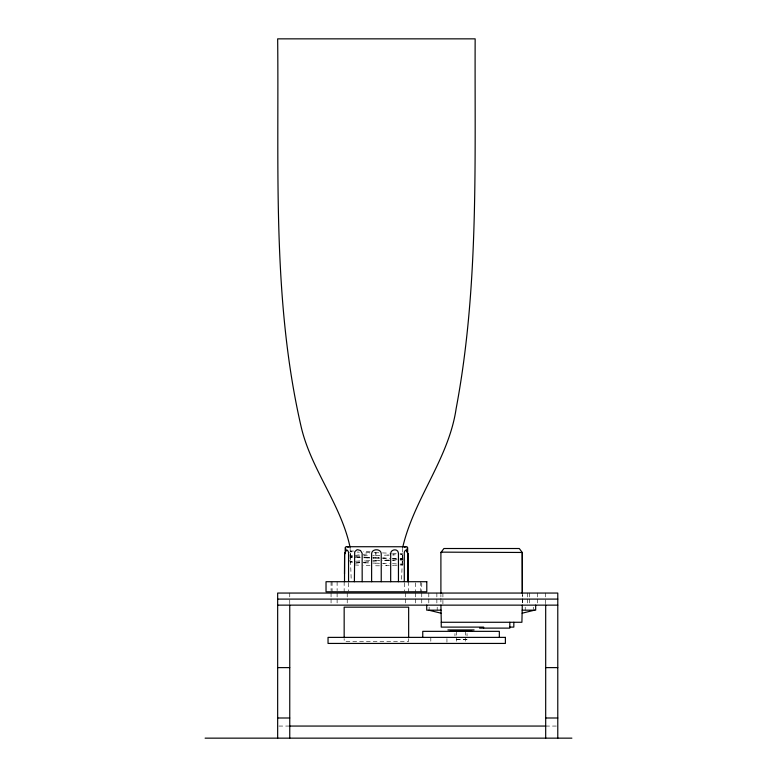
<?xml version="1.0" encoding="UTF-8"?>
<svg xmlns="http://www.w3.org/2000/svg" width="777" height="777" viewBox="0 0 777 777"><rect width="100%" height="100%" fill="white"/><g stroke="black" fill="none" stroke-linecap="round" stroke-linejoin="round"><path stroke-width="0.58" stroke-dasharray="3.88 2.91" d="M401.631 579.283L402.739 547.251M349.708 555.273L350.738 553.7L349.699 552.466M349.708 560.722L350.689 558.886M375.815 555.477L375.951 552.787L375.815 555.477L372.766 555.574M402.165 561.606L402.311 562.733M402.156 556.186L402.651 555.613M402.156 561.625L403.137 560.644L402.632 561.072M402.243 556.002L402.311 557.284M402.632 555.633L402.904 555.4M352.632 555.837L349.708 556.118M355.332 555.38L360.033 554.739M355.497 563.267L360.227 562.626M363.112 554.38L369.881 553.651M363.325 562.266L364.131 562.169M364.957 562.082L370.124 561.538M372.805 561.266L379.487 560.8L378.875 560.819M350.106 551.068L351.039 551M350.106 556.517L351.039 556.439M401.554 559.498L403.146 559.362L401.816 559.158M402.748 564.84L401.554 564.937M402.748 554.399L400.048 554.584M402.748 559.838L400.048 560.032M352.486 561.353L349.708 561.557M351.039 556.002L350.544 556.041M351.039 561.441L350.544 561.48M401.554 554.496L400.99 554.535M401.554 559.935L400.99 559.974M351.301 550.98L353.661 551.029M351.301 556.419L352.166 556.361M400.048 559.595L401.554 559.498M400.048 565.034L401.554 564.937M351.864 555.943L351.301 555.982M351.864 561.382L351.301 561.421M355.361 556.196L360.363 555.982M355.361 561.198L360.363 560.994M397.086 559.741L394.434 559.858M397.086 565.18L394.434 565.297M392.987 554.914L395.347 554.817M358.896 561.052L359.868 561.004M393.958 559.877L392.492 559.935M392.987 560.353L395.347 560.256M393.958 565.316L392.492 565.374M359.372 556.021L359.868 556.002M392.492 554.933L393.958 554.875M392.492 560.372L393.958 560.314M363.49 555.876L369.774 555.662M364.588 555.837L365.141 555.817M387.713 555.099L389.364 555.04M369.774 560.673L363.49 560.877M389.364 560.042L382.488 560.266M387.713 560.538L389.364 560.479L388.811 560.499M389.364 565.481L382.488 565.714M388.267 555.079L382.488 555.264M364.588 560.839L365.151 560.819M388.267 560.518L382.488 560.712M372.766 560.576L375.815 560.479M379.477 560.363L375.194 560.499M379.477 565.811L372.756 565.763M375.815 555.477L379.487 555.361L378.875 555.38M386.014 560.159L386.577 560.139M386.014 565.598L386.577 565.578M278.865 726.058L289.753 726.058M545.687 726.058L556.575 726.058M369.774 552.525L363.49 552.321M375.815 552.719L373.97 552.661M382.488 552.923L389.364 553.156M375.815 557.721L379.487 557.837M382.488 557.925L389.364 558.158M369.774 557.964L366.841 557.876M372.766 558.061L373.97 558.1M375.815 558.158L373.368 558.08M379.477 558.274L375.815 558.158M382.488 558.372L389.364 558.595M375.815 563.16L379.487 563.276M382.488 563.374L389.364 563.597M367.997 557.478L368.589 557.497M383.673 557.964L384.265 557.983M365.151 562.82L364.588 562.801L369.774 562.975M367.997 562.917L368.589 562.937M383.673 563.412L384.265 563.422M363.49 557.76L367.424 557.896M359.372 552.165L357.051 552.078M375.815 552.719L378.865 552.816M372.766 557.624L375.815 557.721M378.263 557.799L378.875 557.818M392.492 558.274L397.086 558.459M359.372 562.616L359.868 562.635M372.766 563.063L375.815 563.16M392.492 563.713L397.086 563.898M392.492 553.263L396.231 553.418M369.774 557.536L363.49 557.323M357.051 557.517L360.363 557.653M392.492 558.702L397.086 558.896M363.49 562.762L365.705 562.839M356.187 557.478L355.361 557.439M370.153 551.806L363.277 551.524M355.769 557.022L360.363 557.206M355.769 562.461L360.363 562.655M370.046 565.656L363.18 565.374M400.048 553.603L401.554 553.7M400.048 559.052L401.554 559.139M400.048 564.053L401.554 564.141M358.605 565.161L355.312 564.986M350.106 556.682L352.476 556.856M350.106 562.121L352.476 562.295M352.166 551.825L350.106 551.68M352.476 557.294L350.106 557.119M351.864 551.806L351.301 551.777M351.864 557.255L351.301 557.216M401.554 558.702L400.048 558.605M401.816 553.719L402.748 553.797M403.146 558.838L400.99 558.663M403.146 564.277L400.99 564.112M402.311 558.76L401.816 558.721M402.311 564.199L401.816 564.16M403.146 557.993L402.389 557.362M403.146 563.442L402.389 562.801M349.699 557.905L350.699 558.906M350.077 547.251L351.185 579.283M545.687 593.055L545.687 605.137M537.626 593.055L537.626 597.892M537.626 599.096L537.626 603.933M533.275 607.158L533.275 609.168M529.564 593.055L529.564 597.892M529.564 599.096L529.564 603.933M527.554 593.055L527.554 597.892M527.554 599.096L527.554 603.933M525.213 607.158L525.213 610.178M522.309 596.94L522.309 594.531L522.309 604.137L522.309 598.135M467.026 633.556L467.026 635.974M465.559 631.342L465.559 636.178M465.559 637.383L465.559 642.22M456.546 631.342L456.546 636.178M456.546 637.383L456.546 642.22M454.953 633.556L454.953 635.974M446.94 638.597L446.94 642.22M442.909 593.055L442.909 597.892M442.909 600.3L442.909 603.933M440.899 594.531L440.899 596.94M440.899 598.135L440.899 604.137M437.189 607.158L437.189 610.178M436.868 593.055L436.868 597.892M436.868 599.096L436.868 603.933M430.817 637.383L430.817 642.22M429.127 607.158L429.127 609.168M428.807 593.055L428.807 597.892M428.807 599.096L428.807 603.933M421.746 582.828L421.746 591.783M421.756 593.055L421.756 597.892M421.756 599.096L421.756 603.933M420.745 581.711L420.745 591.783M415.705 582.828L415.705 591.783M415.705 593.055L415.705 597.892M415.705 599.096L415.705 603.933M408.663 581.711L408.663 591.783M408.653 639.053L408.653 641.413L344.162 641.413L344.162 639.053M405.594 593.055L405.594 597.892M405.594 599.096L405.594 603.933M404.438 582.944L404.438 591.035M348.417 582.944L348.417 591.035M347.222 593.055L347.222 597.892M347.222 599.096L347.222 603.933M344.153 581.711L344.153 591.783M337.111 581.711L337.111 590.666M337.111 593.055L337.111 597.892M337.111 599.096L337.111 603.933M332.07 581.711L332.07 591.783M331.07 581.711L331.07 590.666M331.06 593.055L331.06 597.892M331.06 599.096L331.06 603.933M289.753 593.055L289.753 603.933M467.026 639.607L454.953 639.607L467.026 639.607M365.151 557.381L364.588 557.362L365.141 557.381M359.868 557.187L359.372 557.177L359.868 557.187"/><path stroke-width="1.17" d="M344.512 573.902L344.599 552.816L344.512 581.711M390.676 581.711L390.685 553.535M345.59 551.33L345.6 547.707M522.29 605.137L521.911 622.27L441.239 622.27L441.239 627.107L483.624 627.107L483.624 628.117M390.685 553.748C390.413 549.261 397.882 548.193 398.387 552.894A3.943 2.787 90 0 1 398.446 553.535L398.455 581.711M345.697 551.709C345.959 547.591 349.213 551.563 348.552 553.748L348.552 581.711M402.739 547.251C414.044 498.581 448.824 458.683 456.148 408.556C479.059 286.859 474.601 162.082 475.155 38.85L277.661 38.85C279.06 168.211 271.911 300.126 301.223 427.127C311.208 469.658 341.016 504.458 350.077 547.251M404.603 547.299L405.623 546.697M440.899 593.337L440.899 552.544L443.92 548.513L519.279 548.513L522.309 552.544L522.309 593.337L522.202 552.466L441.19 552.146M440.918 552.525L441.724 552.525M522.173 613.199L534.469 610.178M277.661 599.096L557.779 599.096M277.661 605.137L557.779 605.137M441.035 610.178L426.728 610.178L426.728 605.137M522.183 610.178L535.674 610.178L535.674 605.137M441.035 613.199L428.749 610.178M509.819 627.107L513.83 627.107L513.83 622.27M479.594 628.117L509.819 628.117L509.819 622.27M447.892 629.933L474.087 629.933M450.204 631.138L471.775 631.138M277.661 667.618L289.753 667.618M545.687 667.618L557.779 667.618M277.661 717.997L289.753 717.997M545.687 717.997L557.779 717.997M289.753 726.058L545.687 726.058M205.109 738.15L571.891 738.15M347.232 546.697L348.261 547.299M407.197 552.078C407.245 547.707 403.584 551.146 404.293 553.748L404.293 581.711M406.827 550.301L407.08 551.204M440.918 605.137L441.297 622.27M407.255 547.707L407.265 552.544M408.343 573.902L408.343 553.748L408.343 581.711M362.179 581.711L362.15 553.311L360.509 550.514L357.711 549.737A5.798 4.604 76 0 0 356.692 549.98L354.943 551.534A3.341 2.38 -89.1 0 0 354.691 552.078L354.39 581.711M557.779 738.15L557.779 593.055L277.661 593.055L277.661 738.15M545.687 605.137L545.687 738.15M499.339 637.383L499.339 631.342L422.756 631.342L422.756 637.383M408.653 637.868L408.653 607.158L344.162 607.158L344.162 637.868M407.663 581.711L407.663 547.707L407.002 546.755L346.027 546.717L345.211 547.532L345.192 553.661M381.235 581.711L381.235 553.748C381.138 548.445 371.717 548.436 371.62 553.748L371.62 581.711M289.753 605.137L289.753 738.15M426.787 581.711L326.029 581.711L326.029 591.783L426.787 591.783L426.787 581.711M505.39 637.383L328.04 637.383L328.04 643.434L505.39 643.434L505.39 637.383"/></g></svg>
